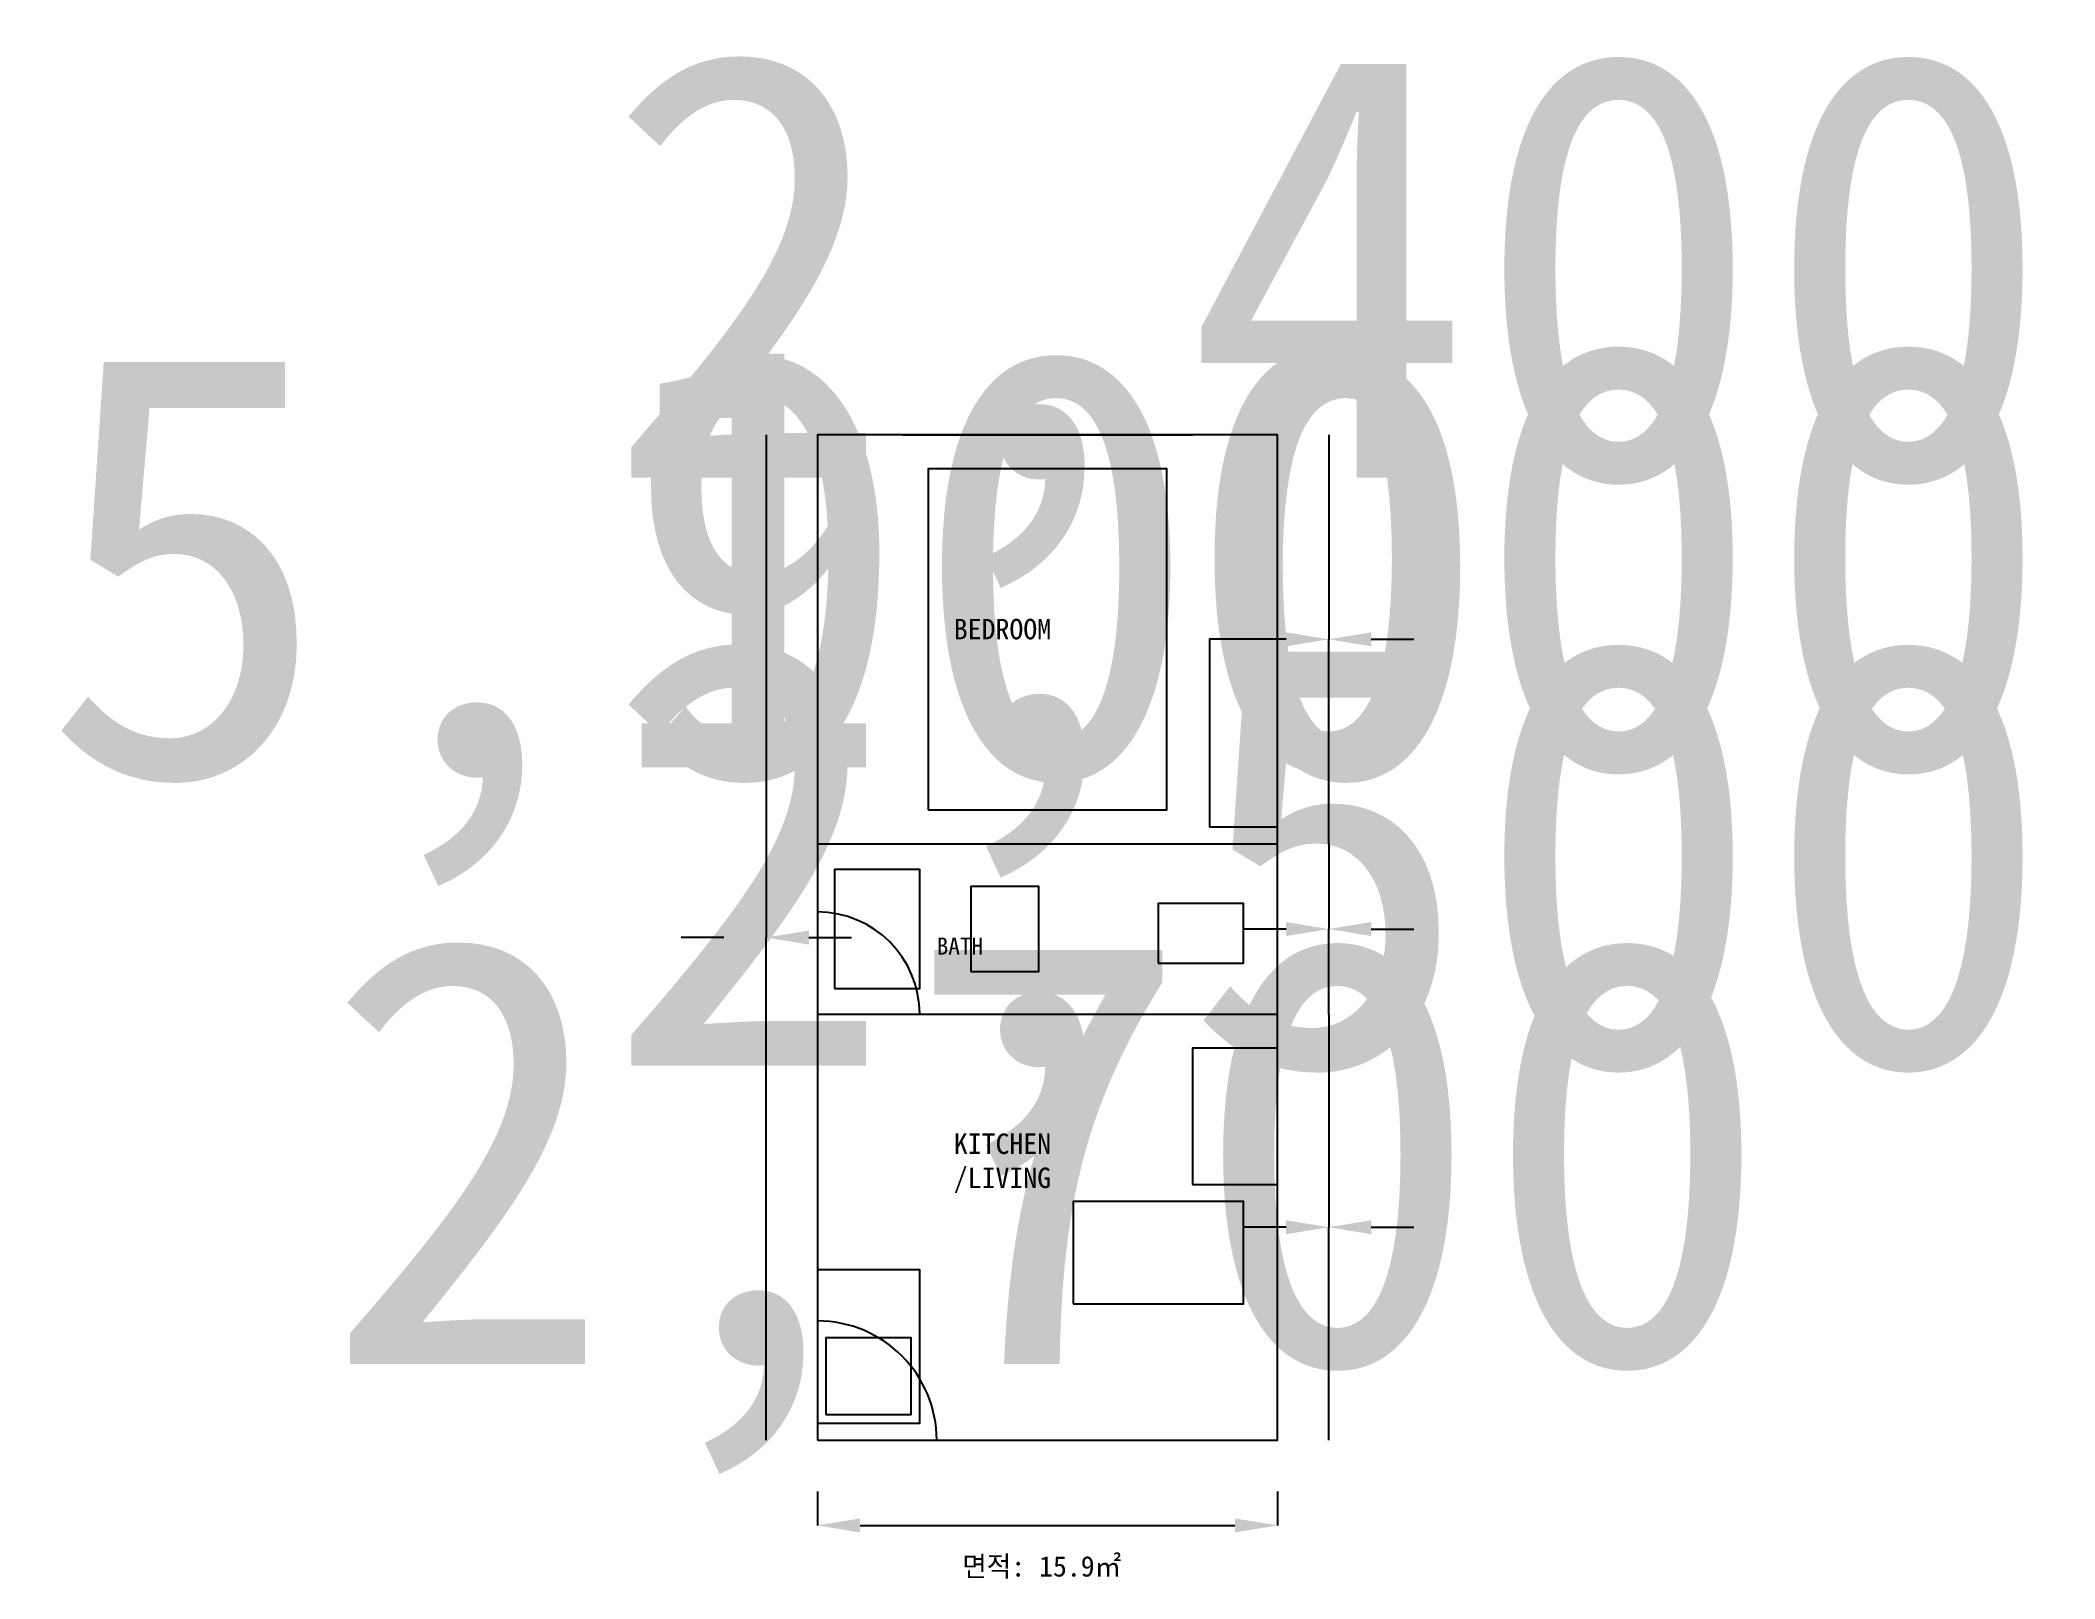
# Model space of a CAD drawing. Header units: millimetres. Extents: x 5.4 to 17.3, y -0.8 to 8.2.
import ezdxf

# ---------------------------------------------------------------- set-up
doc = ezdxf.new("R2010")
doc.units = ezdxf.units.MM
for name, color, linetype in [('DOOR', 3, 'Continuous'), ('FIXTURE', 4, 'Continuous'), ('FURNITURE', 2, 'Continuous'), ('TEXT', 6, 'Continuous'), ('WALL', 7, 'Continuous')]:
    doc.layers.add(name, color=color, linetype=linetype)
doc.dimstyles.get("Standard").update_dxf_attribs({"dimtxt": 2.5, "dimasz": 2.5, "dimexe": 1.25, "dimexo": 0.625, "dimtad": 1, "dimcen": 2.5, "dimazin": 3, "dimtfac": 1, "dimtmove": 0, "dimatfit": 3})

# ---------------------------------------------------------------- blocks, each defined once
blk = doc.blocks.new('_CLOSEDFILLED')
at = {"color": 0, "linetype": 'BYBLOCK'}
blk.add_solid([(-1, 0.164), (0, 0), (-1, -0.164)], dxfattribs=at)
blk = doc.blocks.new('*D1')
for p, q in [((10, -0.3), (10, -0.5)), ((12.7, -0.3), (12.7, -0.5)), ((10.25, -0.5), (12.45, -0.5))]:
    blk.add_line(p, q)
at = {"layer": 'Defpoints'}
for p in [(10, -0.3), (12.7, -0.3), (10, -0.5)]:
    blk.add_point(p, dxfattribs=at)
at = {"xscale": 0.25, "yscale": 0.25, "rotation": 180}
blk.add_blockref('_CLOSEDFILLED', (10, -0.5), dxfattribs=at)
at = {"xscale": 0.25, "yscale": 0.25}
blk.add_blockref('_CLOSEDFILLED', (12.7, -0.5), dxfattribs=at)
at = {"insert": (11.35, 1.375), "char_height": 2.5, "attachment_point": 5}
blk.add_mtext('2,700', dxfattribs=at)
blk = doc.blocks.new('*D2')
for p, q in [((9.7, 5.9), (9.7, 2.95)), ((9.45, 2.95), (9.2, 2.95)), ((9.7, 0), (9.7, 2.95)), ((9.7, 2.95), (9.7, 2.95)), ((9.95, 2.95), (10.2, 2.95))]:
    blk.add_line(p, q)
at = {"layer": 'Defpoints'}
for p in [(9.7, 5.9), (9.7, 2.95), (9.7, 0)]:
    blk.add_point(p, dxfattribs=at)
at = {"xscale": 0.25, "yscale": 0.25}
blk.add_blockref('_CLOSEDFILLED', (9.7, 2.95), dxfattribs=at)
at = {"xscale": 0.25, "yscale": 0.25, "rotation": 180}
blk.add_blockref('_CLOSEDFILLED', (9.7, 2.95), dxfattribs=at)
at = {"insert": (9.7, 4.825), "char_height": 2.5, "attachment_point": 5}
blk.add_mtext('5,900', dxfattribs=at)
blk = doc.blocks.new('*D3')
for p, q in [((13, 2.5), (13, 1.25)), ((12.75, 1.25), (12.5, 1.25)), ((13, 0), (13, 1.25)), ((13, 1.25), (13, 1.25)), ((13.25, 1.25), (13.5, 1.25))]:
    blk.add_line(p, q)
at = {"layer": 'Defpoints'}
for p in [(13, 2.5), (13, 1.25), (13, 0)]:
    blk.add_point(p, dxfattribs=at)
at = {"xscale": 0.25, "yscale": 0.25}
blk.add_blockref('_CLOSEDFILLED', (13, 1.25), dxfattribs=at)
at = {"xscale": 0.25, "yscale": 0.25, "rotation": 180}
blk.add_blockref('_CLOSEDFILLED', (13, 1.25), dxfattribs=at)
at = {"insert": (13, 3.125), "char_height": 2.5, "attachment_point": 5}
blk.add_mtext('2,500', dxfattribs=at)
blk = doc.blocks.new('*D4')
for p, q in [((13, 3.5), (13, 3)), ((12.75, 3), (12.5, 3)), ((13, 2.5), (13, 3)), ((13, 3), (13, 3)), ((13.25, 3), (13.5, 3))]:
    blk.add_line(p, q)
at = {"layer": 'Defpoints'}
for p in [(13, 3.5), (13, 3), (13, 2.5)]:
    blk.add_point(p, dxfattribs=at)
at = {"xscale": 0.25, "yscale": 0.25}
blk.add_blockref('_CLOSEDFILLED', (13, 3), dxfattribs=at)
at = {"xscale": 0.25, "yscale": 0.25, "rotation": 180}
blk.add_blockref('_CLOSEDFILLED', (13, 3), dxfattribs=at)
at = {"insert": (13, 4.875), "char_height": 2.5, "attachment_point": 5}
blk.add_mtext('1,000', dxfattribs=at)
blk = doc.blocks.new('*D5')
for p, q in [((13, 5.9), (13, 4.7)), ((12.75, 4.7), (12.5, 4.7)), ((13, 3.5), (13, 4.7)), ((13, 4.7), (13, 4.7)), ((13.25, 4.7), (13.5, 4.7))]:
    blk.add_line(p, q)
at = {"layer": 'Defpoints'}
for p in [(13, 5.9), (13, 4.7), (13, 3.5)]:
    blk.add_point(p, dxfattribs=at)
at = {"xscale": 0.25, "yscale": 0.25}
blk.add_blockref('_CLOSEDFILLED', (13, 4.7), dxfattribs=at)
at = {"xscale": 0.25, "yscale": 0.25, "rotation": 180}
blk.add_blockref('_CLOSEDFILLED', (13, 4.7), dxfattribs=at)
at = {"insert": (13, 6.575), "char_height": 2.5, "attachment_point": 5}
blk.add_mtext('2,400', dxfattribs=at)

msp = doc.modelspace()

# ---------------------------------------------------------------- linework, layer by layer
at = {"layer": 'DOOR', "color": 3}
msp.add_line((10.5, 5.9), (12.2, 5.9), dxfattribs=at)
for centre, radius in [((10, 2.5), 0.6), ((10, 0), 0.7)]:
    msp.add_arc(centre, radius, 0, 90, dxfattribs=at)
at = {"layer": 'FIXTURE', "color": 4}
for points in [[(12.3, 3.6), (12.7, 3.6), (12.7, 4.7), (12.3, 4.7)], [(10.1, 2.65), (10.6, 2.65), (10.6, 3.35), (10.1, 3.35)], [(10.9, 2.75), (11.3, 2.75), (11.3, 3.25), (10.9, 3.25)], [(12, 2.8), (12.5, 2.8), (12.5, 3.15), (12, 3.15)], [(10.05, 0.15), (10.55, 0.15), (10.55, 0.6), (10.05, 0.6)]]:
    msp.add_lwpolyline(points, close=True, dxfattribs=at)
msp.add_lwpolyline([(10, 0.1), (10.6, 0.1), (10.6, 1), (10, 1)], dxfattribs=at)
at = {"layer": 'FURNITURE', "color": 2}
for points in [[(10.65, 3.7), (12.05, 3.7), (12.05, 5.7), (10.65, 5.7)], [(12.2, 1.5), (12.7, 1.5), (12.7, 2.3), (12.2, 2.3)], [(11.5, 0.8), (12.5, 0.8), (12.5, 1.4), (11.5, 1.4)]]:
    msp.add_lwpolyline(points, close=True, dxfattribs=at)
at = {"layer": 'WALL', "color": 7}
for p, q in [((10, 3.5), (12.7, 3.5)), ((10, 2.5), (12.7, 2.5))]:
    msp.add_line(p, q, dxfattribs=at)
msp.add_lwpolyline([(10, 0), (12.7, 0), (12.7, 5.9), (10, 5.9)], close=True, dxfattribs=at)

# ---------------------------------------------------------------- texts
at = {"layer": 'TEXT', "color": 6}
for s, height, p in [('BEDROOM', 0.12, (10.8, 4.7)), ('BATH', 0.1, (10.7, 2.85)), ('면적: 15.9㎡', 0.12, (10.85, -0.8))]:
    msp.add_text(s, height=height, dxfattribs=at).set_placement(p)
at = {"layer": 'TEXT', "color": 6, "insert": (10.8, 1.8), "char_height": 0.12, "attachment_point": 1}
msp.add_mtext('KITCHEN\\P/LIVING', dxfattribs=at)

# ---------------------------------------------------------------- dimensions: what is measured, and where the dimension line sits
for base, p1, p2, text, picture, middle in [((13, 4.7), (13, 3.5), (13, 5.9), '2,400', '*D5', (13, 6.575)), ((13, 3), (13, 2.5), (13, 3.5), '1,000', '*D4', (13, 4.875)), ((9.7, 2.95), (9.7, 0), (9.7, 5.9), '5,900', '*D2', (9.7, 4.825)), ((13, 1.25), (13, 0), (13, 2.5), '2,500', '*D3', (13, 3.125)), ((10, -0.5), (10, -0.3), (12.7, -0.3), '2,700', '*D1', (11.35, 1.375))]:
    dim = msp.add_linear_dim(base=base, p1=p1, p2=p2, text=text, dimstyle='Standard', override={"dimtxt": 2.5})
    dim.commit()
    dim.dimension.update_dxf_attribs({"geometry": picture, "text_midpoint": middle})

doc.saveas('drawing.dxf')
